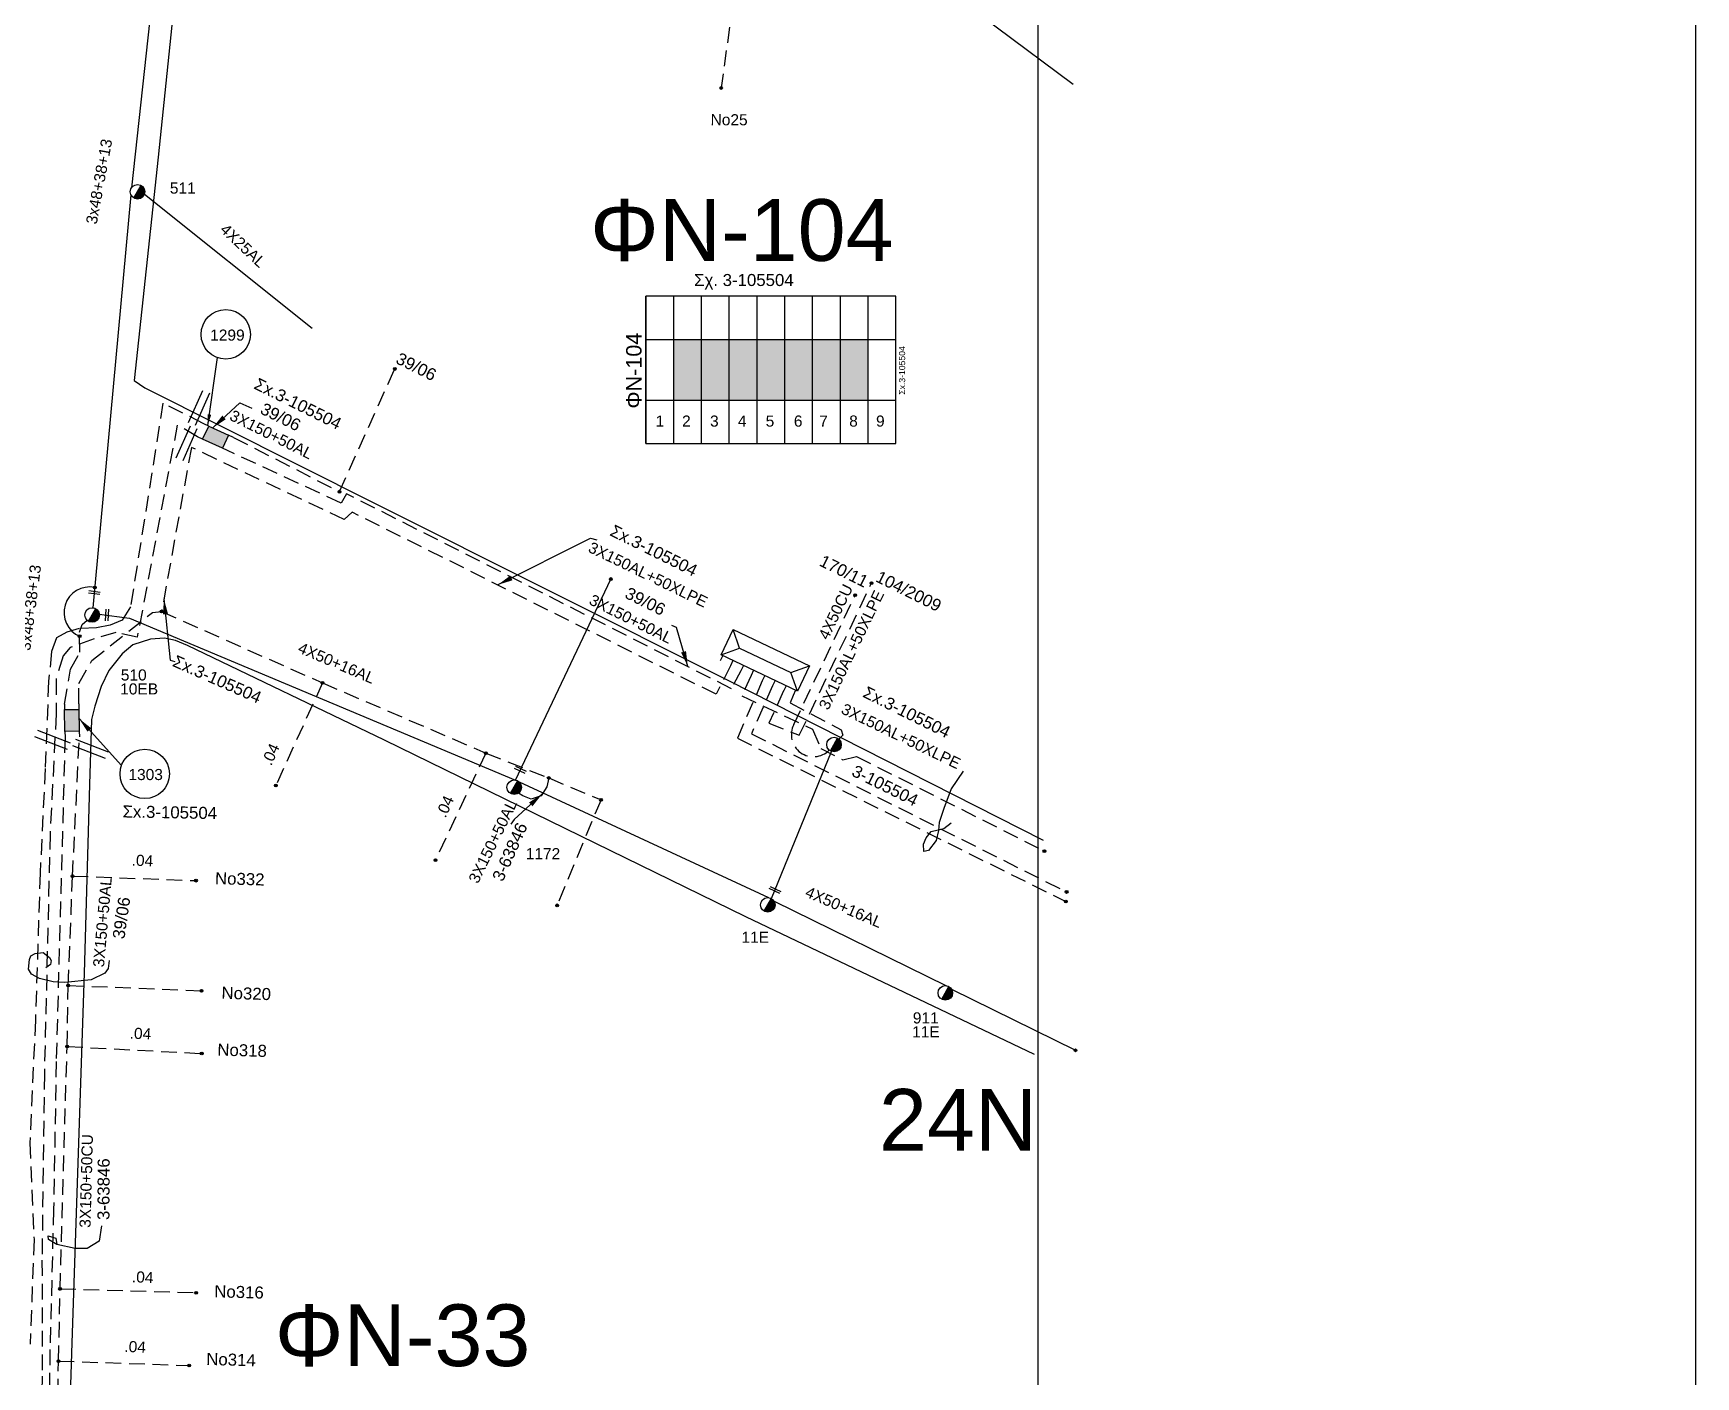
# Model space of a CAD drawing. Header units: millimetres. Extents: x 912 to 3023, y 735 to 1796.
# Drawn here: x 2753.9 to 3023.3, y 1201.4 to 1419 of the extents above; entities that cross this region are included whole.
import ezdxf
from ezdxf.enums import TextEntityAlignment as Align

# ---------------------------------------------------------------- set-up
doc = ezdxf.new("R2010")
doc.units = ezdxf.units.MM
doc.linetypes.add('DASHED', pattern=[19.05, 12.7, -6.35])
for name, color, linetype in [('Link Box 4 Διευθύνσεων', 7, 'Continuous'), ('Άγνωστα', 7, 'Continuous'), ('Ασφαλειοκιβώτια Χ.Τ 9 αναχωρήσεων', 7, 'Continuous'), ('Γέφυρες Εναέριου Δικτύου', 7, 'Continuous'), ('Γυμνά εναέρια ΧΤ και ΦΟΠ (3Φ)   4x50+16AL', 7, 'Continuous'), ('Γυμνά εναέρια ΧΤ και ΦΟΠ (3Φ)   4x50+16AL @ 1', 7, 'Continuous'), ('Επιγραφές - Σχήματα', 7, 'Continuous'), ('Καλώδια ΧΤ   3x150+50AL', 7, 'DASHED'), ('Καλώδια ΧΤ   3x150+50CU', 7, 'DASHED'), ('Καλώδια ΧΤ   3x150AL+50XLPE', 7, 'DASHED'), ('Καλώδια ΧΤ   4x50CU', 7, 'DASHED'), ('Μηχανική τομή', 7, 'Continuous'), ('Στύλος ΦΜ', 7, 'Continuous'), ('Στύλος ΦΜ @ 1', 7, 'Continuous'), ('Συνδέσεις', 7, 'Continuous'), ('Τομή', 7, 'Continuous'), ('Υποσταθμός πόλεως', 7, 'Continuous'), ('Υπόβαθρο ΔΕΗ', 7, 'Continuous'), ('Υπόγεια Καλώδια Δικτύου ΧΤ   .04', 7, 'DASHED'), ('Υπόγεια καλώδια Παροχών ΧΤ   4x25', 7, 'DASHED'), ('Υπόγεια καλώδια Παροχών ΧΤ   4x50AL', 7, 'DASHED')]:
    doc.layers.add(name, color=color, linetype=linetype)
doc.styles.get("Standard").update_dxf_attribs({"font": 'ARIAL.TTF'})
doc.linetypes.add('SYN_LINE', pattern='A,0.5,-0.0001,["/\\/\\/\\/",Standard,S=0.1,R=0,X=0,Y=-0.05],-0.25', length=0.7501)
doc.dimstyles.new('ISO-25', dxfattribs={"dimtxt": 2.5, "dimasz": 2.5, "dimexe": 1.25, "dimexo": 0.625, "dimtad": 1, "dimtxsty": 'Standard', "dimcen": 2.5, "dimadec": 0, "dimazin": 0, "dimtfac": 1, "dimtmove": 0, "dimatfit": 3, "dimfxl": 1, "dimarcsym": 0})

# ---------------------------------------------------------------- blocks, each defined once
blk = doc.blocks.new('ΥΠΑΡΧΩΝ ΤΣΙΜΕΝΤΕΝΙΟΣ ΣΤΥΛΟΣ')
at = {"layer": 'Στύλος ΦΜ'}
blk.add_hatch(color=7, dxfattribs=at).paths.add_polyline_path([(-1.29, -2.28, 0.574793), (2.62, 0, 0.268822), (1.3, 2.27)])
at = {"layer": 'Στύλος ΦΜ', "color": 7}
blk.add_line((-1.29, -2.28), (1.3, 2.27), dxfattribs=at)
blk.add_circle((0, 0), 2.62, dxfattribs=at)
at = {"layer": 'Στύλος ΦΜ', "flags": 4}
for tag, p in [('ΑΡΙΘΜΟΣ', (-4.68, 8.05)), ('ΤΥΠΟΣ', (-4.91, 3.03))]:
    blk.add_attdef(tag, p, '', height=4, dxfattribs=at)
blk = doc.blocks.new('LINK BOX 4 ΑΝΑΧΩΡΗΣΕΩΝ')
at = {"layer": 'Link Box 4 Διευθύνσεων', "ltscale": 40}
blk.add_hatch(color=256, dxfattribs=at).paths.add_polyline_path([(-3.54, 0), (-3.54, -4.67), (3.54, -4.67), (3.54, 0)])
for p, q in [((-3.54, 0), (-5.33, 0)), ((5.33, 0), (3.54, 0)), ((-3.54, -4.67), (-5.33, -4.67)), ((5.33, -4.67), (3.54, -4.67))]:
    blk.add_line(p, q, dxfattribs=at)
blk.add_lwpolyline([(-3.54, -4.67), (-3.54, 0), (3.54, 0), (3.54, -4.67)], close=True, dxfattribs=at)
blk = doc.blocks.new('ΥΠΟΣΤΑΘΜΟΣ ΠΟΛΕΩΣ 8 ΑΝΑΧΩΡΗΣΕΩΝ')
at = {"layer": 'Υποσταθμός πόλεως', "linetype": 'Continuous', "ltscale": 40}
for p, q in [((-8.18, -2.82), (-8.18, -4)), ((-5.9, -2.82), (-5.9, -4)), ((-3.55, -2.82), (-3.55, -4)), ((-1.28, -2.82), (-1.28, -4)), ((1.23, -2.82), (1.23, -4)), ((3.56, -2.82), (3.56, -4)), ((6.03, -2.82), (6.03, -4)), ((8.16, -2.82), (8.16, -4))]:
    blk.add_line(p, q, dxfattribs=at)
blk.add_lwpolyline([(-8.57, 2.82), (8.57, 2.82), (8.57, -2.82), (-8.57, -2.82)], close=True, dxfattribs=at)
for points in [[(-5.75, 0), (-8.57, 2.82)], [(5.75, 0), (8.57, 2.82)], [(-8.57, -2.82), (-5.75, 0)], [(-5.75, 0), (5.75, 0)], [(8.57, -2.82), (5.75, 0)]]:
    blk.add_lwpolyline(points, dxfattribs=at)
at = {"layer": 'Υποσταθμός πόλεως', "linetype": 'SYN_LINE', "ltscale": 40, "flags": 1}
for tag, p in [('ΜΕΤΑΣΧΗΜΑΤΙΣΜΟΣ', (9.59, 1.44)), ('ΙΣΧΥΣ', (9.57, -1.35)), ('ΑΡΙΘΜΟΣ', (9.69, -4.07))]:
    blk.add_attdef(tag, p, '', height=1.8, dxfattribs=at)
blk = doc.blocks.new('ΜΗΧΑΝΙΚΗ ΤΟΜΗ')
at = {"layer": 'Μηχανική τομή', "ltscale": 40}
for p, q in [((-1.89, 0.78), (1.89, 0.78)), ((1.89, 0), (-1.89, 0))]:
    blk.add_line(p, q, dxfattribs=at)
blk = doc.blocks.new('ΤΟΜΗ')
at = {"layer": 'Τομή', "ltscale": 40}
for p, q in [((-5.68, 0), (5.68, 0)), ((5.68, -2.33), (-5.68, -2.33))]:
    blk.add_line(p, q, dxfattribs=at)
blk = doc.blocks.new('_ΣΥΝΔΕΣΗ')
at = {"layer": 'Συνδέσεις', "linetype": 'SYN_LINE', "ltscale": 40}
blk.add_hatch(color=256, dxfattribs=at).paths.add_polyline_path([(0.5, -0.01, 1), (-0.5, -0.01, 1)])
at = {"layer": 'Συνδέσεις'}
blk.add_circle((0, -0.01), 0.5, dxfattribs=at)
blk = doc.blocks.new('ΑΣΦΑΛΕΙΟΚΙΒΩΤΙΟ ΥΠΟΣΤΑΘΜΟΥ 9 ΑΝΑΧΩΡΗΣΕΩΝ')
at = {"layer": 'Ασφαλειοκιβώτια Χ.Τ 9 αναχωρήσεων', "ltscale": 40}
for p, q in [((-23.8, 40.36), (24.02, 40.36)), ((-9.72, 40.36), (-9.72, -40.64)), ((9.94, 40.36), (9.94, -40.64)), ((-23.8, 31.36), (24.02, 31.36)), ((-23.8, 22.36), (24.02, 22.36)), ((-23.8, 13.36), (24.02, 13.36)), ((-23.8, 4.36), (24.02, 4.36)), ((-23.8, -4.64), (24.02, -4.64)), ((-23.8, -13.64), (24.02, -13.64)), ((-23.8, -22.64), (24.02, -22.64)), ((-23.8, -31.64), (24.02, -31.64))]:
    blk.add_line(p, q, dxfattribs=at)
at = {"layer": 'Ασφαλειοκιβώτια Χ.Τ 9 αναχωρήσεων'}
blk.add_lwpolyline([(-23.8, -40.64), (24.02, -40.64), (24.02, 40.36), (-23.8, 40.36)], close=True, dxfattribs=at)
for s, p in [('1', (-18.29, 37.24)), ('2', (-18.29, 28.67)), ('3', (-18.29, 19.6)), ('4', (-18.29, 10.58)), ('5', (-18.29, 1.57)), ('6', (-18.29, -7.57)), ('7', (-18.29, -15.81)), ('8', (-18.29, -25.5)), ('9', (-18.29, -34.19))]:
    blk.add_text(s, height=3.6, rotation=270, dxfattribs=at).set_placement(p)
at = {"layer": 'Ασφαλειοκιβώτια Χ.Τ 9 αναχωρήσεων', "ltscale": 40}
for tag, height, p in [('ΟΝΟΜΑ', 5, (-0.16, 44.31)), ('ΚΕΙΜΕΝΟ 1', 2, (17.06, 35.59)), ('ΚΕΙΜΕΝΟ 2', 2, (17.06, 26.88)), ('ΚΕΙΜΕΝΟ 3', 2, (17.06, 17.69)), ('ΚΕΙΜΕΝΟ 4', 2, (17.06, 8.71)), ('ΚΕΙΜΕΝΟ 5', 2, (17.06, -0.13)), ('ΚΕΙΜΕΝΟ 6', 2, (17.06, -9.05)), ('ΚΕΙΜΕΝΟ 7', 2, (17.06, -18.13)), ('ΚΕΙΜΕΝΟ 8', 2, (17.06, -26.85)), ('ΚΕΙΜΕΝΟ 9', 2, (17.06, -35.99)), ('ΣΧ', 2, (-0.1, -42.64))]:
    blk.add_attdef(tag, text='', height=height, dxfattribs=at).set_placement(p, align=Align.MIDDLE_CENTER)

msp = doc.modelspace()

# ---------------------------------------------------------------- hatches: boundary and pattern name
at = {"layer": 'Ασφαλειοκιβώτια Χ.Τ 9 αναχωρήσεων'}
for color, points in [(1, [(2862.17, 1369.41), (2857.67, 1369.41), (2857.67, 1359.58), (2862.17, 1359.58)]), (27, [(2866.67, 1369.41), (2862.17, 1369.41), (2862.17, 1359.58), (2866.67, 1359.58)]), (6, [(2871.17, 1369.41), (2866.67, 1369.41), (2866.67, 1359.58), (2871.17, 1359.58)]), (85, [(2875.67, 1369.41), (2871.17, 1369.41), (2871.17, 1359.58), (2875.67, 1359.58)]), (133, [(2880.17, 1369.41), (2875.67, 1369.41), (2875.67, 1359.58), (2880.17, 1359.58)]), (173, [(2884.67, 1369.41), (2880.17, 1369.41), (2880.17, 1359.58), (2884.67, 1359.58)]), (30, [(2889.17, 1369.41), (2884.67, 1369.41), (2884.67, 1359.58), (2889.17, 1359.58)])]:
    msp.add_hatch(color=color, dxfattribs=at).paths.add_polyline_path(points)

# ---------------------------------------------------------------- linework, layer by layer
at = {"layer": 'Άγνωστα', "color": 1}
for points in [[(2778.08, 1469.88), (2769.79, 1393.97)], [(2769.71, 1392.86), (2763.55, 1325.95), (2763.55, 1325.95)]]:
    msp.add_lwpolyline(points, dxfattribs=at)
at = {"layer": 'Άγνωστα', "color": 85, "linetype": 'SYN_LINE', "ltscale": 20}
for points in [[(2832.02, 1298.05), (2847.5, 1330.61)], [(2873.5, 1278.85), (2883.24, 1302.68)]]:
    msp.add_lwpolyline(points, dxfattribs=at)
at = {"layer": 'Άγνωστα', "color": 133, "linetype": 'DASHED', "ltscale": 0.2}
msp.add_lwpolyline([(2759.55, 1264.78), (2781.16, 1263.91)], dxfattribs=at)
at = {"layer": 'Γέφυρες Εναέριου Δικτύου'}
msp.add_arc((2763.02, 1325.16), 4.16, 78.412, 247.0886, dxfattribs=at)
at = {"layer": 'Γυμνά εναέρια ΧΤ και ΦΟΠ (3Φ)   4x50+16AL', "color": 85}
for points in [[(2764.58, 1324.94), (2769.49, 1324.26), (2832.06, 1298.03)], [(2832.62, 1297.75), (2873.01, 1279)], [(2873.93, 1278.43), (2901.9, 1264.73)], [(2902.7, 1264.18), (2922.79, 1254.27)]]:
    msp.add_lwpolyline(points, dxfattribs=at)
at = {"layer": 'Επιγραφές - Σχήματα'}
msp.add_lwpolyline([(917.41, 770.73), (2916.72, 770.73), (2916.72, 1780.64), (917.41, 1780.64)], close=True, dxfattribs=at)
at = {"layer": 'Επιγραφές - Σχήματα', "ltscale": 10}
msp.add_lwpolyline([(2916.72, 770.73), (3023.3, 770.65), (3023.3, 1780.64), (2916.72, 1780.64)], dxfattribs=at)
at = {"layer": 'Επιγραφές - Σχήματα'}
for points in [[(2904.6, 1299.51), (2902.63, 1296.62), (2901.45, 1293.42), (2900.68, 1291.18), (2900.57, 1289.88), (2900.19, 1288.23), (2898.96, 1286.63), (2898.21, 1286.49), (2898.16, 1287.64), (2898.61, 1288.66), (2899.4, 1289.72), (2901.47, 1290.18), (2902.64, 1291.09)], [(2766.19, 1268.81), (2766.05, 1267.5), (2765.46, 1266.77), (2763.28, 1265.71), (2758.99, 1265.23), (2757.1, 1265.37), (2754.91, 1265.92), (2753.59, 1266.61), (2753.09, 1267.42), (2753.26, 1268.99), (2753.5, 1269.59), (2754.19, 1269.94), (2755.51, 1270.1), (2756.5, 1269.3), (2756.77, 1268.83), (2756.67, 1268.16), (2755.94, 1267.65)], [(2764.95, 1225.83), (2764.54, 1223.36), (2762.6, 1222.15), (2760.66, 1222.15), (2757.68, 1222.81), (2756.34, 1223.62), (2756.32, 1224.22), (2757.54, 1223.85), (2757.68, 1222.81)]]:
    msp.add_lwpolyline(points, dxfattribs=at)
for centre in [(2785.08, 1370.24), (2771.95, 1299.04)]:
    msp.add_circle(centre, 4, dxfattribs=at)
at = {"layer": 'Καλώδια ΧΤ   3x150+50AL', "color": 27, "ltscale": 0.2}
for points in [[(2786.34, 1353.53), (2803.5, 1344.76), (2812.49, 1364.64)], [(2868.57, 1315.76), (2867.03, 1312.84), (2804.63, 1344.43), (2803.78, 1342.91), (2785.36, 1351.41)]]:
    msp.add_lwpolyline(points, dxfattribs=at)
at = {"layer": 'Καλώδια ΧΤ   3x150+50AL', "color": 30, "ltscale": 0.2}
msp.add_lwpolyline([(2781.5, 1355.77), (2774.89, 1359.11), (2769.65, 1326.1), (2768.28, 1323.93), (2766.33, 1323.14), (2764.14, 1322.69), (2761.3, 1322.57), (2759.33, 1322.01), (2757.67, 1321.1), (2756.85, 1318.88), (2756.37, 1314.08), (2755.82, 1299.89), (2755, 1282.94), (2754.24, 1259.15), (2753.32, 1239.26), (2754.02, 1223.62), (2753.38, 1206.68)], dxfattribs=at)
at = {"layer": 'Καλώδια ΧΤ   3x150+50AL', "color": 6, "ltscale": 0.2}
msp.add_lwpolyline([(2780.52, 1353.65), (2777.22, 1355.54), (2770.73, 1321.17), (2767.27, 1321.93), (2763.76, 1320.91), (2759.89, 1319.5), (2758.74, 1318.15), (2757.57, 1314.38), (2757.6, 1308.79), (2756.61, 1289.35), (2755.68, 1250.46), (2755.3, 1220.25), (2755.35, 1201.46), (2754.92, 1180.79)], dxfattribs=at)
at = {"layer": 'Καλώδια ΧΤ   3x150+50AL', "color": 1, "ltscale": 0.2}
for points in [[(2758.92, 1310.34), (2759.94, 1315.98), (2761.42, 1318.75), (2761.4, 1321.98), (2761.82, 1323.25), (2762.62, 1323.92)], [(2837.41, 1298.38), (2837.09, 1296.93), (2836.17, 1295.49), (2834.58, 1294.94), (2833.2, 1295.49), (2832.54, 1295.93)]]:
    msp.add_lwpolyline(points, dxfattribs=at)
at = {"layer": 'Καλώδια ΧΤ   3x150+50CU', "color": 5, "ltscale": 0.2}
msp.add_lwpolyline([(2759.03, 1305.01), (2757.61, 1252.48), (2757.18, 1228.48), (2756.59, 1205.81), (2756.25, 1182.72), (2756.25, 1179.05), (2756.93, 1174.02), (2758.5, 1169.44), (2760.53, 1164.18), (2763.29, 1159.97), (2766.41, 1157.03), (2774.71, 1153.8), (2777.54, 1153.34), (2778.92, 1155.59), (2778.86, 1157.03)], dxfattribs=at)
at = {"layer": 'Καλώδια ΧΤ   3x150+50CU', "color": 133, "ltscale": 0.2}
msp.add_lwpolyline([(2769.98, 1161.7), (2767.45, 1162.04), (2765.25, 1164.1), (2762.41, 1167.68), (2761.77, 1169.44), (2758.65, 1177.51), (2757.49, 1183.73), (2757.71, 1190.89), (2757.98, 1203.93), (2758.22, 1215.64), (2759.37, 1254.88), (2759.55, 1264.78), (2760.25, 1282.5), (2761.36, 1305.06)], dxfattribs=at)
at = {"layer": 'Καλώδια ΧΤ   3x150AL+50XLPE', "color": 1, "ltscale": 0.2}
for points in [[(2866.87, 1316.57), (2864.53, 1311.94), (2805.54, 1341.45), (2804.29, 1340.24), (2779.51, 1351.93), (2774.68, 1325.34)], [(2761.26, 1310.39), (2761.28, 1313.67), (2763.38, 1317.42), (2773.2, 1325.19), (2774.68, 1325.34), (2800.76, 1313.78), (2827.24, 1302.42), (2837.41, 1298.38), (2845.89, 1294.85), (2838.78, 1277.75)]]:
    msp.add_lwpolyline(points, dxfattribs=at)
at = {"layer": 'Καλώδια ΧΤ   3x150AL+50XLPE', "color": 30, "ltscale": 0.2}
msp.add_lwpolyline([(2875.48, 1312.47), (2873.07, 1307.27), (2878.03, 1305.3), (2889.72, 1329.95)], dxfattribs=at)
at = {"layer": 'Καλώδια ΧΤ   3x150AL+50XLPE', "color": 6, "ltscale": 0.2}
msp.add_lwpolyline([(2870.21, 1314.98), (2868.69, 1311.7), (2880.19, 1306.27), (2881.5, 1303.17), (2885.09, 1301.31), (2887.27, 1301.87), (2917.74, 1286.53)], dxfattribs=at)
at = {"layer": 'Καλώδια ΧΤ   3x150AL+50XLPE', "color": 173, "ltscale": 0.2}
msp.add_lwpolyline([(2872.02, 1314.12), (2867.99, 1304.82), (2921.21, 1278.36)], dxfattribs=at)
at = {"layer": 'Καλώδια ΧΤ   3x150AL+50XLPE', "color": 133, "ltscale": 0.2}
msp.add_lwpolyline([(2873.7, 1313.32), (2870.27, 1305.54), (2921.35, 1279.92)], dxfattribs=at)
at = {"layer": 'Καλώδια ΧΤ   3x150AL+50XLPE', "color": 85, "ltscale": 0.2}
msp.add_lwpolyline([(2877.02, 1311.74), (2876.53, 1310.53), (2884.8, 1306.19), (2885.06, 1305.3), (2884.45, 1304.66)], dxfattribs=at)
at = {"layer": 'Καλώδια ΧΤ   4x50CU', "color": 1, "ltscale": 0.2}
msp.add_lwpolyline([(2877.14, 1307.03), (2887.06, 1327.94)], dxfattribs=at)
msp.add_arc((2880.31, 1305.39), 3.57, 152.6811, 315.8705, dxfattribs=at)
at = {"layer": 'Υπόβαθρο ΔΕΗ'}
for points in [[(2922.39, 1410.71), (2884.95, 1438.64), (2841.17, 1451.11), (2782.27, 1467.93), (2781.21, 1466.33), (2777.4, 1430.81), (2774.11, 1398.94), (2770.21, 1362.79), (2771.97, 1361.56), (2809.31, 1342.83), (2866.53, 1314.15), (2917.52, 1288.32)], [(2916.14, 1253.58), (2869.38, 1275.88), (2810.82, 1304.51), (2778.88, 1319.83), (2776.95, 1320.65), (2775.16, 1321.01), (2772.88, 1320.85), (2770.02, 1319.95), (2768.31, 1318.47), (2766.12, 1315.81), (2764.87, 1313.2), (2763.85, 1310.04), (2763.32, 1307.84), (2762.99, 1297.3), (2762.16, 1266.76), (2760.12, 1206.86), (2759.71, 1193.24)]]:
    msp.add_lwpolyline(points, dxfattribs=at)
at = {"layer": 'Υπόγεια Καλώδια Δικτύου ΧΤ   .04', "color": 1, "ltscale": 0.2}
for points in [[(2800.76, 1313.78), (2793.19, 1297.16)], [(2827.24, 1302.42), (2819.06, 1285.08)]]:
    msp.add_lwpolyline(points, dxfattribs=at)
at = {"layer": 'Υπόγεια Καλώδια Δικτύου ΧΤ   .04', "color": 133, "ltscale": 0.2}
for points in [[(2760.25, 1282.5), (2780.26, 1281.76)], [(2759.37, 1254.88), (2781.18, 1253.76)], [(2758.22, 1215.64), (2780.29, 1215)], [(2757.98, 1203.93), (2779.14, 1203.21)]]:
    msp.add_lwpolyline(points, dxfattribs=at)
at = {"layer": 'Υπόγεια καλώδια Παροχών ΧΤ   4x25', "color": 1, "linetype": 'SYN_LINE', "ltscale": 20}
msp.add_lwpolyline([(2771.9, 1392.96), (2799.06, 1371.25)], dxfattribs=at)
at = {"layer": 'Υπόγεια καλώδια Παροχών ΧΤ   4x50AL', "color": 1, "ltscale": 0.2}
msp.add_lwpolyline([(2870.37, 1446.4), (2865.35, 1410.15)], dxfattribs=at)

# ---------------------------------------------------------------- block references
at = {"layer": 'Link Box 4 Διευθύνσεων'}
for p, xscale, yscale, zscale, rotation in [((2783.92, 1354.65), 0.4999999999999895, 0.4999999999999895, 0.4999999999999895, 335.1764564807092), ((2758.98, 1307.68), 0.4999999999999604, 0.4999999999999604, 0.4999999999999604, 91.13289380095578)]:
    msp.add_blockref('LINK BOX 4 ΑΝΑΧΩΡΗΣΕΩΝ', p, dxfattribs=dict(at, xscale=xscale, yscale=yscale, zscale=zscale, rotation=rotation))
at = {"layer": 'Ασφαλειοκιβώτια Χ.Τ 9 αναχωρήσεων', "xscale": 0.5, "yscale": 0.5, "zscale": 0.5, "rotation": 90}
msp.add_blockref('ΑΣΦΑΛΕΙΟΚΙΒΩΤΙΟ ΥΠΟΣΤΑΘΜΟΥ 9 ΑΝΑΧΩΡΗΣΕΩΝ', (2873.36, 1364.44), dxfattribs=at).add_auto_attribs({'ΟΝΟΜΑ': 'ΦΝ-104', 'ΣΧ': 'Σx.3-105504'})
at = {"layer": 'Γυμνά εναέρια ΧΤ και ΦΟΠ (3Φ)   4x50+16AL @ 1'}
ref = msp.add_blockref('ΥΠΑΡΧΩΝ ΤΣΙΜΕΝΤΕΝΙΟΣ ΣΤΥΛΟΣ', (2831.83, 1296.88), dxfattribs=dict(at, xscale=0.4499999999998181, yscale=0.4499999999998181, zscale=0.4499999999998181))
ref.add_attrib('ΤΥΠΟΣ', '1172', (2833.69, 1285.22), dxfattribs={"layer": 'Στύλος ΦΜ', "height": 1.8, "flags": 4})
at = {"layer": 'Μηχανική τομή'}
for p, xscale, yscale, zscale, rotation in [((2763.76, 1328.21), 0.5000000000000487, 0.5000000000000487, 0.5000000000000487, 352.3208555227106), ((2765.64, 1324.79), 0.5000000000002383, 0.5000000000002383, 0.5000000000002383, 267.2407145719247), ((2832.72, 1299.52), 0.5000000000000658, 0.5000000000000658, 0.5000000000000658, 334.6752417642372), ((2874, 1280.07), 0.5000000000000658, 0.5000000000000658, 0.5000000000000658, 334.6752417642372)]:
    msp.add_blockref('ΜΗΧΑΝΙΚΗ ΤΟΜΗ', p, dxfattribs=dict(at, xscale=xscale, yscale=yscale, zscale=zscale, rotation=rotation))
at = {"layer": 'Στύλος ΦΜ @ 1', "ltscale": 40}
ref = msp.add_blockref('ΥΠΑΡΧΩΝ ΤΣΙΜΕΝΤΕΝΙΟΣ ΣΤΥΛΟΣ', (2770.79, 1393.34), dxfattribs=dict(at, xscale=0.4499999999998181, yscale=0.4499999999998181, zscale=0.4499999999998181))
ref.add_attrib('ΤΥΠΟΣ', '511', (2776.02, 1393.04), dxfattribs={"layer": 'Στύλος ΦΜ', "height": 1.8, "flags": 4})
ref = msp.add_blockref('ΥΠΑΡΧΩΝ ΤΣΙΜΕΝΤΕΝΙΟΣ ΣΤΥΛΟΣ', (2763.42, 1324.78), dxfattribs=dict(at, xscale=0.4499999999998181, yscale=0.4499999999998181, zscale=0.4499999999998181))
ref.add_attrib('ΤΥΠΟΣ', '10EB', (2767.97, 1311.91), dxfattribs={"layer": 'Στύλος ΦΜ', "height": 1.8, "flags": 4})
ref.add_attrib('ΑΡΙΘΜΟΣ', '510', (2768.07, 1314.17), dxfattribs={"layer": 'Στύλος ΦΜ', "height": 1.8, "flags": 4})
at = {"layer": 'Στύλος ΦΜ @ 1', "ltscale": 40, "xscale": 0.4499999999998181, "yscale": 0.4499999999998181, "zscale": 0.4499999999998181}
msp.add_blockref('ΥΠΑΡΧΩΝ ΤΣΙΜΕΝΤΕΝΙΟΣ ΣΤΥΛΟΣ', (2883.65, 1303.79), dxfattribs=at)
at = {"layer": 'Στύλος ΦΜ @ 1', "ltscale": 40}
ref = msp.add_blockref('ΥΠΑΡΧΩΝ ΤΣΙΜΕΝΤΕΝΙΟΣ ΣΤΥΛΟΣ', (2872.92, 1277.83), dxfattribs=dict(at, xscale=0.4499999999998181, yscale=0.4499999999998181, zscale=0.4499999999998181))
ref.add_attrib('ΤΥΠΟΣ', '11E', (2868.66, 1271.69), dxfattribs={"layer": 'Στύλος ΦΜ', "height": 1.8, "flags": 4})
ref = msp.add_blockref('ΥΠΑΡΧΩΝ ΤΣΙΜΕΝΤΕΝΙΟΣ ΣΤΥΛΟΣ', (2901.69, 1263.57), dxfattribs=dict(at, xscale=0.4499999999998181, yscale=0.4499999999998181, zscale=0.4499999999998181))
ref.add_attrib('ΤΥΠΟΣ', '11E', (2896.31, 1256.36), dxfattribs={"layer": 'Στύλος ΦΜ', "height": 1.8, "flags": 4})
ref.add_attrib('ΑΡΙΘΜΟΣ', '911', (2896.42, 1258.62), dxfattribs={"layer": 'Στύλος ΦΜ', "height": 1.8, "flags": 4})
at = {"layer": 'Συνδέσεις', "xscale": 0.4499999999998181, "yscale": 0.4499999999998181, "zscale": 0.4499999999998181}
for p in [(2865.35, 1410.15), (2812.49, 1364.64), (2803.5, 1344.76), (2763.86, 1329.24), (2847.5, 1330.61), (2889.72, 1329.95), (2774.68, 1325.34), (2887.08, 1328), (2761.4, 1321.34), (2800.76, 1313.78), (2827.24, 1302.42), (2837.41, 1298.38), (2793.19, 1297.16), (2845.89, 1294.85), (2819.06, 1285.08), (2917.74, 1286.53), (2760.25, 1282.5), (2780.26, 1281.76), (2921.35, 1279.92), (2838.78, 1277.75), (2921.21, 1278.36), (2759.55, 1264.78), (2781.16, 1263.91), (2759.37, 1254.88), (2781.18, 1253.76), (2922.79, 1254.27), (2758.22, 1215.64), (2780.29, 1215), (2757.98, 1203.93), (2779.14, 1203.21)]:
    msp.add_blockref('_ΣΥΝΔΕΣΗ', p, dxfattribs=at)
at = {"layer": 'Τομή'}
for p, xscale, yscale, zscale, rotation in [((2780.21, 1358.57), 0.4999999999996362, 0.4999999999996362, 0.4999999999996362, 66.10273817952168), ((2778.2, 1352.82), 0.4999999999996362, 0.4999999999996362, 0.4999999999996362, 66.10273817952168), ((2757.21, 1305.09), 0.4999999999997073, 0.4999999999997073, 0.4999999999997073, 338.6328089848081), ((2763.39, 1303.64), 0.4999999999997073, 0.4999999999997073, 0.4999999999997073, 338.6328089848081)]:
    msp.add_blockref('ΤΟΜΗ', p, dxfattribs=dict(at, xscale=xscale, yscale=yscale, zscale=zscale, rotation=rotation))
at = {"layer": 'Υποσταθμός πόλεως', "xscale": 0.8, "yscale": 0.8, "zscale": 0.5, "rotation": 334.556975497246}
msp.add_blockref('ΥΠΟΣΤΑΘΜΟΣ ΠΟΛΕΩΣ 8 ΑΝΑΧΩΡΗΣΕΩΝ', (2872.51, 1317.43), dxfattribs=at)

# ---------------------------------------------------------------- texts
at = {"layer": 'Γυμνά εναέρια ΧΤ και ΦΟΠ (3Φ)   4x50+16AL', "color": 7, "insert": (2797.32, 1320.43), "char_height": 1.8, "width": 168.3718, "attachment_point": 1, "rotation": 336.9035}
msp.add_mtext('4X50+16AL', dxfattribs=at)
at = {"layer": 'Γυμνά εναέρια ΧΤ και ΦΟΠ (3Φ)   4x50+16AL', "insert": (2879.52, 1280.88), "char_height": 1.8, "width": 168.3718, "attachment_point": 1, "rotation": 336.9035}
msp.add_mtext('4X50+16AL', dxfattribs=at)
at = {"layer": 'Επιγραφές - Σχήματα', "color": 7, "width": 168.3718, "attachment_point": 1}
for s, insert, char_height in [('ΦΝ-104', (2844.11, 1392.14), 10), ('{\\H1.083x;\\C256;Σχ. 3-105504}', (2860.98, 1380.02), 1.8), ('ΦΝ-33', (2793.02, 1213.11), 10)]:
    msp.add_mtext(s, dxfattribs=dict(at, insert=insert, char_height=char_height))
at = {"layer": 'Επιγραφές - Σχήματα', "attachment_point": 1}
for s, insert, char_height, width in [('1299', (2782.55, 1371.02), 1.8, 6.5407), ('1303', (2769.3, 1299.84), 1.8, 6.5407), ('24N', (2890.94, 1248), 10, 42.6601)]:
    msp.add_mtext(s, dxfattribs=dict(at, insert=insert, char_height=char_height, width=width))
at = {"layer": 'Επιγραφές - Σχήματα', "color": 7, "char_height": 1.8, "width": 168.3718, "attachment_point": 1}
for s, insert, rotation in [('{\\H1.083x;\\C256;39/06}', (2813.34, 1367.4), 333.6105), ('{\\H1.083x;\\C256;Σx.3-105504}', (2790.35, 1363.28), 333.6105), ('{\\H1.083x;\\C256;39/06}', (2791.36, 1359.26), 333.6105), ('{\\H1.083x;\\C256;Σx.3-105504}', (2848.03, 1339.5), 333.6105), ('{\\H1.083x;\\C256;170/11}', (2881.97, 1334.61), 333.6105), ('{\\H1.083x;\\C256;104/2009}', (2891.11, 1332.04), 333.6105), ('{\\H1.083x;\\C256;39/06}', (2850.46, 1329.39), 333.6105), ('{\\H1.083x;\\C256;Σx.3-105504}', (2777.08, 1318.35), 336.2209), ('{\\H1.083x;\\C256;Σx.3-105504}', (2889.02, 1313.33), 333.6105), ('{\\H1.083x;\\C256;3-105504}', (2887.21, 1300.58), 333.6105), ('{\\H1.083x;\\C256;Σx.3-105504}', (2768.38, 1293.94), 358.9793), ('{\\H1.083x;\\C256;3-63846}', (2828.18, 1282.25), 65.9331), ('{\\H1.083x;\\C256;No332}', (2783.37, 1283.13), 358.3436), ('{\\H1.083x;\\C256;39/06}', (2766.71, 1272.48), 81.6507), ('{\\H1.083x;\\C256;No320}', (2784.42, 1264.57), 358.3436), ('{\\H1.083x;\\C256;No318}', (2783.75, 1255.37), 358.3436), ('{\\H1.083x;\\C256;3-63846}', (2764.28, 1226.78), 89.7754), ('{\\H1.083x;\\C256;No316}', (2783.25, 1216.22), 358.3436), ('{\\H1.083x;\\C256;No314}', (2781.95, 1205.26), 358.3436)]:
    msp.add_mtext(s, dxfattribs=dict(at, insert=insert, rotation=rotation))
at = {"layer": 'Καλώδια ΧΤ   3x150+50AL', "color": 7, "char_height": 1.8, "width": 168.3718, "attachment_point": 1}
for insert, rotation in [((2786.34, 1358.09), 333.4459), ((2844.6, 1328.22), 333.4459), ((2824.33, 1281.94), 63.9443), ((2763.55, 1267.83), 84.9727)]:
    msp.add_mtext('3X150+50AL', dxfattribs=dict(at, insert=insert, rotation=rotation))
at = {"layer": 'Καλώδια ΧΤ   3x150+50CU', "color": 7, "char_height": 1.8, "width": 168.3718, "attachment_point": 1}
for s, insert, rotation in [('No25', (2863.65, 1405.92), 359.794), ('3x48+38+13', (2762.39, 1388.29), 79.5098), ('3x48+38+13', (2751.6, 1319.15), 82.6631), ('3X150+50CU', (2761.37, 1225.55), 88.4918)]:
    msp.add_mtext(s, dxfattribs=dict(at, insert=insert, rotation=rotation))
at = {"layer": 'Καλώδια ΧΤ   3x150AL+50XLPE', "color": 7, "char_height": 1.8, "width": 27.8484, "attachment_point": 5}
for s, insert, rotation in [('3X150AL+50XLPE', (2853.51, 1331.31), 334.1945), ('3X150AL+50XLPE', (2886.48, 1319.12), 64.3194), ('4X50CU', (2883.93, 1325.3), 64.3194), ('3X150AL+50XLPE', (2894.5, 1305.15), 334.1945)]:
    msp.add_mtext(s, dxfattribs=dict(at, insert=insert, rotation=rotation))
at = {"layer": 'Υπόγεια Καλώδια Δικτύου ΧΤ   .04', "color": 7, "char_height": 1.8, "width": 168.3718, "attachment_point": 1}
for insert, rotation in [((2790.8, 1300.99), 65.6486), ((2819.05, 1292.54), 65.6486), ((2769.88, 1286), 357.2128), ((2769.56, 1257.97), 357.2128), ((2769.92, 1218.51), 357.2128), ((2768.7, 1207.23), 357.2128)]:
    msp.add_mtext('.04', dxfattribs=dict(at, insert=insert, rotation=rotation))
at = {"layer": 'Υπόγεια καλώδια Παροχών ΧΤ   4x25', "color": 7, "insert": (2785.25, 1388.34), "char_height": 1.8, "width": 168.3718, "attachment_point": 1, "rotation": 316.7084}
msp.add_mtext('4X25AL', dxfattribs=at)

# ---------------------------------------------------------------- leaders
at = {"layer": 'Επιγραφές - Σχήματα'}
for points, override in [([(2782.17, 1355.46), (2783.75, 1366.47)], {"dimasz": 1.8, "dimgap": 0.625, "dimtad": 0}), ([(2782.96, 1355.09), (2787.38, 1359.15), (2789.3, 1358.29)], {"dimgap": 0.625, "dimtad": 0}), ([(2829.13, 1329.65), (2844.17, 1337.24), (2845.23, 1336.96)], {"dimgap": 0.625, "dimtad": 0}), ([(2775.06, 1327.41), (2776.06, 1317.46), (2776.82, 1317.25)], {"dimgap": 0.625, "dimtad": 0}), ([(2859.96, 1316.42), (2858.14, 1322.77), (2857.36, 1323.08)], {"dimgap": 0.625, "dimtad": 0}), ([(2761.3, 1308), (2768.2, 1300.42)], {"dimgap": 0.625, "dimtad": 0}), ([(2836.36, 1295.79), (2831.83, 1291.67), (2831.28, 1290.9)], {"dimgap": 0.625, "dimtad": 0})]:
    msp.add_leader(points, dimstyle='ISO-25', override=override, dxfattribs=at)

doc.saveas('drawing.dxf')
